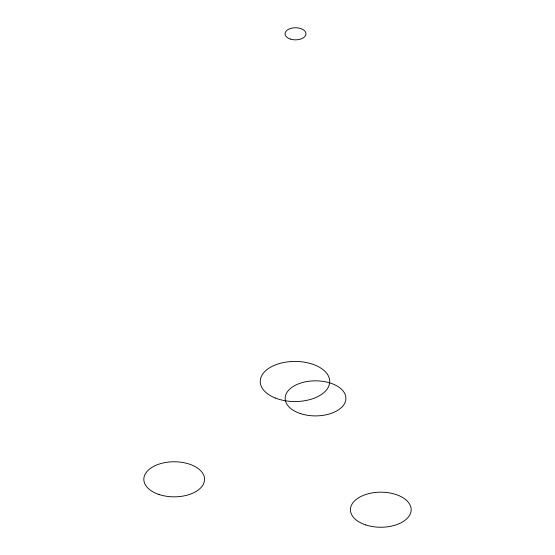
<?xml version="1.0" encoding="UTF-8"?>
<svg xmlns="http://www.w3.org/2000/svg" width="555" height="555" viewBox="0 0 555 555"><rect width="100%" height="100%" fill="white"/><g stroke="black" fill="none" stroke-linecap="round" stroke-linejoin="round"><path stroke-width="0.83" d="M290.265 39.044A10.483 6.056 0 0 0 305.992 33.806A10.483 6.056 0 0 0 290.265 28.562A10.483 6.056 0 0 0 290.265 39.044M275.509 398.095A34.743 20.056 0 0 0 329.635 382.915A34.743 20.056 0 0 0 279.803 363.442A34.743 20.056 0 0 0 275.509 398.095M365.62 524.898A30.372 17.538 0 0 0 411.179 509.712A30.372 17.538 0 0 0 365.62 494.526A30.372 17.538 0 0 0 365.62 524.898M300.345 413.551A30.372 17.538 0 0 0 345.904 398.365A30.372 17.538 0 0 0 300.345 383.179A30.372 17.538 0 0 0 300.345 413.551M159.007 494.491A30.372 17.538 0 0 0 204.566 479.305A30.372 17.538 0 0 0 159.007 464.119A30.372 17.538 0 0 0 159.007 494.491"/></g></svg>
